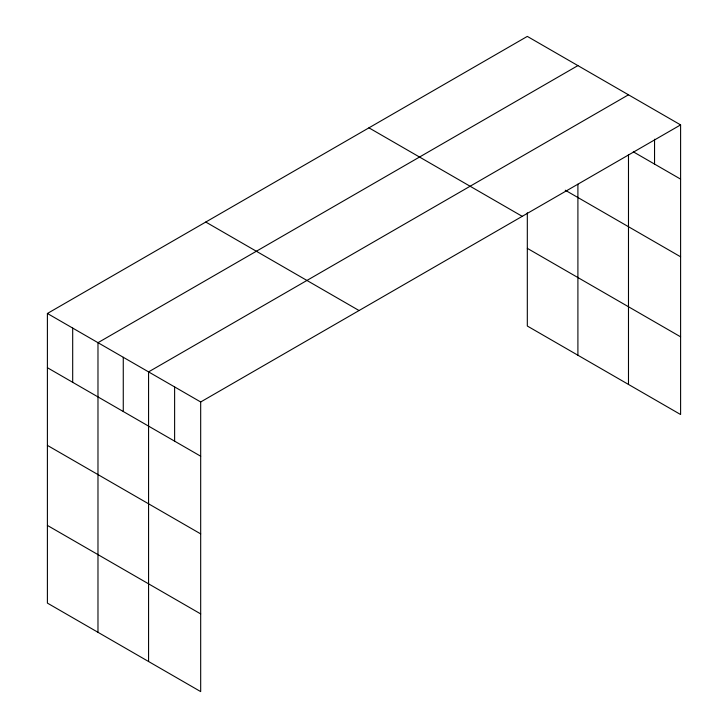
<?xml version="1.0" encoding="UTF-8"?>
<svg xmlns="http://www.w3.org/2000/svg" width="728" height="728" viewBox="0 0 728 728"><rect width="100%" height="100%" fill="white"/><g stroke="black" fill="none" stroke-linecap="round" stroke-linejoin="round"><path stroke-width="1.09" d="M47.402 313.477L200.682 401.974L200.682 691.6L47.402 603.103L47.402 313.477L527.318 36.4L680.598 124.898L680.598 414.523L527.318 326.026L527.318 212.776M577.905 65.602L97.98 342.688L97.98 632.304M628.482 94.804L148.567 371.89L148.567 661.515M200.682 401.974L680.598 124.898M633.315 151.824L680.598 179.124M565.256 190.217L680.598 256.802M368.95 127.837L522.231 216.334M527.318 248.348L680.598 336.837M205.769 222.04L359.05 310.538M47.402 367.713L200.682 456.21M47.402 445.39L200.682 533.888M47.402 525.425L200.682 613.922M654.545 139.23L654.545 164.082M628.482 154.591L628.482 384.43M577.905 184.193L577.905 355.228M174.62 386.932L174.62 441.159M123.269 357.284L123.269 411.52M72.691 328.082L72.691 382.309"/></g></svg>
